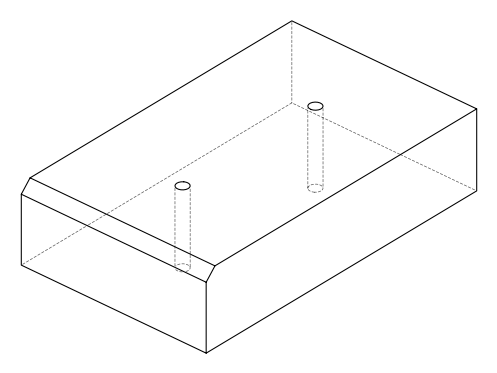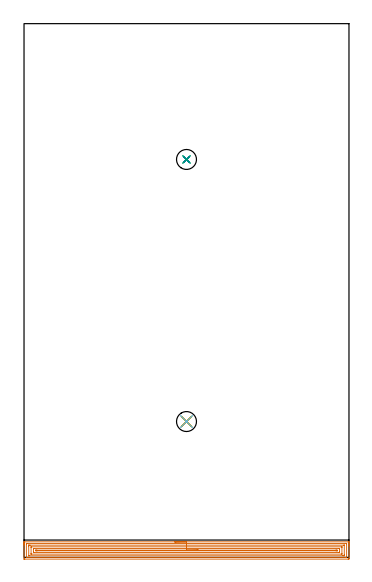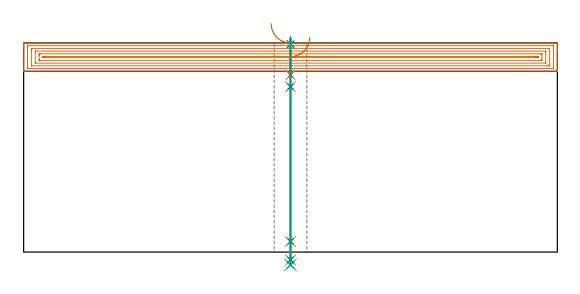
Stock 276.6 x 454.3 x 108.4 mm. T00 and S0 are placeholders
(PLAN: 9 operations, 7 tool changes, 15.7 min)
(1 AREA_MILL | FG_CHAMFER_SURFACE | UGT0205_001 | 13.48 min | 29885 mm3)
(2 SPOT_DRILL | STEP1HOLE | NXT0321_9005460120000 | 0.03 min | 2 mm3)
(3 SPOT_DRILL_1 | STEP1HOLE_1 | NXT0321_9005460120000 | 0.03 min | 4 mm3)
(4 DRILL_BLIND_HOLE_INTO_CENTER | STEP1HOLE | NXT0301_082 | 0.08 min | 1470 mm3)
(5 GUN_DRILL_THROUGH_HOLE | STEP1HOLE | UGT0307_008 | 0.55 min | 8801 mm3)
(6 DRILL_TO_ENLARGE_THROUGH_HOLE | STEP1HOLE | UGT0301_044 | 0.47 min | 14276 mm3)
(7 DRILL_BLIND_HOLE_INTO_CENTER_1 | STEP1HOLE_1 | NXT0301_082 | 0.08 min | 1468 mm3)
(8 GUN_DRILL_THROUGH_HOLE_1 | STEP1HOLE_1 | UGT0307_008 | 0.55 min | 8803 mm3)
(9 DRILL_TO_ENLARGE_THROUGH_HOLE_1 | STEP1HOLE_1 | UGT0301_044 | 0.47 min | 14277 mm3)
(TOOL UGT0205_001 | Chamfer Mill 20 x 3 x 45 deg. | D20 FL50 Z2)
(TOOL NXT0321_9005460120000 | NC Spot Drill, 142deg, 12mm, Carbide, Uncoated | D12 PA142 FL30 Z2)
(TOOL NXT0301_082 | Carbide Drill 11.1mm [860.1-1110-033A1-MM 2214] | D11.1 PA140 FL55 Z2)
(TOOL UGT0307_008 | Gun Drill 11 mm | D11 PA130 FL24 Z1)
(TOOL UGT0301_044 | Twist Drill 17 mm | D17 PA118 FL125 Z2)
(OP 1 AREA_MILL)
G17 G21 G94 G90
T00 M6
G54
G17 G0 G90 X128.3 Y13.2 S1061 M3
G43 Z118.4 H0
G94 G1 X128.338 Z117.528 F250.
X128.452 Z116.663
X128.641 Z115.812
X128.903 Z114.98
X129.237 Z114.174
X129.64 Z113.4
X130.108 Z112.664
X130.64 Z111.972
X131.229 Z111.329
X131.872 Z110.739
X132.564 Z110.208
X133.3 Z109.74
X134.074 Z109.337
X134.88 Z109.003
X135.712 Z108.741
X136.563 Z108.552
X137.428 Z108.438
X138.3 Z108.4
X276.42
X276.59 Y13.197 Z108.388
X276.597 Y13.06 Z108.252
X276.6 Y12.915 Z108.115
Y12.675 Z107.875
Y11.971 Z107.166
Y10.745 Z105.942
Y10.222 Z105.417
Y9.609 Z104.805
Y-0.885 Z94.313
X276.596 Y-1.146 Z94.052
X276.59 Y-1.493 Z93.704
X276.332 Y-1.497 Z93.702
X275.973 Y-1.5 Z93.7
X0.627
X0.089 Y-1.495 Z93.703
X0.01 Y-1.492 Z93.706
X0. Y-1.407 Z93.79
Y10.222 Z105.417
Y10.745 Z105.942
Y11.097 Z106.293
Y11.62 Z106.816
Y11.971 Z107.166
Y12.675 Z107.875
Y12.915 Z108.115
X0.003 Y13.06 Z108.252
X0.01 Y13.197 Z108.388
X0.18 Y13.2 Z108.4
X138.3
Y11.786 Z106.986
X274.376 Y11.785 Z106.985
X274.541 Y11.782 Z106.982
X274.58 Y11.779 Z106.979
X274.59 Y11.777 Z106.977
X274.594 Y11.765 Z106.965
X274.597 Y11.732 Z106.932
X274.6 Y11.566 Z106.766
Y0.198 Z95.398
X274.597 Y0.062 Z95.262
X274.593 Y-0.046 Z95.154
X274.59 Y-0.076 Z95.124
X274.578 Y-0.079 Z95.121
X274.537 Y-0.081 Z95.119
X274.185 Y-0.085 Z95.115
X2.224
X2.059 Y-0.082 Z95.118
X2.02 Y-0.079 Z95.121
X2.01 Y-0.077 Z95.123
X2.006 Y-0.065 Z95.135
X2.003 Y-0.032 Z95.168
X2. Y0.134 Z95.334
Y11.502 Z106.702
X2.003 Y11.638 Z106.838
X2.007 Y11.746 Z106.946
X2.01 Y11.776 Z106.976
X2.022 Y11.779 Z106.979
X2.063 Y11.781 Z106.981
X2.415 Y11.785 Z106.985
X138.3 Y11.786 Z106.986
Y10.371 Z105.571
X272.245
X272.397 Y10.37 Z105.57
X272.549 Y10.367 Z105.567
X272.584 Y10.365 Z105.565
X272.59 Y10.34 Z105.54
X272.596 Y10.288 Z105.488
X272.599 Y10.222 Z105.422
X272.6 Y2.154 Z97.354
X272.597 Y1.477 Z96.677
X272.594 Y1.379 Z96.579
X272.59 Y1.336 Z96.536
X272.545 Y1.333 Z96.533
X272.397 Y1.33 Z96.53
X271.656 Y1.328 Z96.528
X271.503
X4.355 Y1.329 Z96.529
X4.203 Y1.33 Z96.53
X4.051 Y1.333 Z96.533
X4.015 Y1.335 Z96.535
X4.01 Y1.36 Z96.56
X4.003 Y1.411 Z96.611
X4.001 Y1.477 Z96.677
X4. Y9.546 Z104.746
X4.003 Y10.222 Z105.422
X4.006 Y10.321 Z105.521
X4.01 Y10.364 Z105.564
X4.055 Y10.367 Z105.567
X4.203 Y10.37 Z105.57
X4.944 Y10.371 Z105.571
X5.097
X138.3
Y8.957 Z104.157
X270.503 Y8.956 Z104.156
X270.556 Y8.954 Z104.154
X270.59 Y8.95 Z104.15
X270.593 Y8.903 Z104.103
X270.6 Y8.483 Z103.683
Y3.226 Z98.426
X270.59 Y2.794 Z97.994
X270.585 Y2.749 Z97.949
X270.506 Y2.746 Z97.946
X270.375 Y2.743 Z97.943
X6.097
X6.044 Y2.746 Z97.946
X6.01 Y2.75 Z97.95
X6.007 Y2.797 Z97.997
X6. Y3.217 Z98.417
Y8.473 Z103.673
X6.01 Y8.906 Z104.106
X6.015 Y8.95 Z104.15
X6.094 Y8.954 Z104.154
X6.225 Y8.956 Z104.156
X138.3 Y8.957 Z104.157
Y7.543 Z102.743
X267.985
X268.361 Y7.54 Z102.74
X268.549 Y7.537 Z102.737
X268.588 Y7.536 Z102.736
X268.592 Y7.505 Z102.705
X268.595 Y7.45 Z102.65
X268.6 Y6.941 Z102.141
Y4.975 Z100.175
X268.598 Y4.319 Z99.519
X268.594 Y4.224 Z99.424
X268.59 Y4.171 Z99.371
X268.553 Y4.164 Z99.364
X267.87 Y4.157 Z99.357
X8.615
X8.239 Y4.159 Z99.359
X8.051 Y4.162 Z99.362
X8.012 Y4.164 Z99.364
X8.008 Y4.195 Z99.395
X8.005 Y4.25 Z99.45
X8. Y4.759 Z99.959
Y6.724 Z101.924
X8.002 Y7.381 Z102.581
X8.006 Y7.476 Z102.676
X8.01 Y7.529 Z102.729
X8.047 Y7.536 Z102.736
X8.73 Y7.543 Z102.743
X138.3
Y6.129 Z101.329
X265.245
X265.855 Y6.128 Z101.328
X266.139 Y6.126 Z101.326
X266.424 Y6.122 Z101.322
X266.59 Y6.114 Z101.314
X266.594 Y6. Z101.2
Y5.85 Z101.05
X266.59 Y5.625 Z100.825
X266.586 Y5.578 Z100.778
X266.519 Y5.575 Z100.775
X266.423 Y5.573 Z100.773
X266.139 Y5.572 Z100.772
X265.53 Y5.571 Z100.771
X11.355
X10.745 Y5.572 Z100.772
X10.461 Y5.574 Z100.774
X10.176 Y5.578 Z100.778
X10.01 Y5.586 Z100.786
X10.006 Y5.7 Z100.9
Y5.85 Z101.05
X10.01 Y6.075 Z101.275
X10.014 Y6.122 Z101.322
X10.081 Y6.125 Z101.325
X10.177 Y6.127 Z101.327
X10.461 Y6.128 Z101.328
X11.07 Y6.129 Z101.329
X138.3
X139.172 Z101.367
X140.036 Z101.481
X140.888 Z101.67
X141.72 Z101.932
X142.526 Z102.266
X143.3 Z102.669
X144.036 Z103.137
X144.728 Z103.668
X145.371 Z104.258
X145.96 Z104.901
X146.491 Z105.593
X146.96 Z106.329
X147.363 Z107.103
X147.697 Z107.909
X147.959 Z108.741
X148.148 Z109.592
X148.262 Z110.457
X148.3 Z111.329
G0 Z118.4
M5
M2
(OP 2 SPOT_DRILL)
G17 G21 G94 G90
T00 M6
G54
G17 G0 G90 X138.3 Y115.6 S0 M3
G43 Z118.4 H0
G94 G81 G98 Z107.668 F250. R111.4
G80
M5
M2
(OP 3 SPOT_DRILL_1)
G17 G21 G94 G90
T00 M6
G54
G17 G0 G90 X138.3 Y338.7 S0 M3
G43 Z118.4 H0
G94 G81 G98 Z107.668 F250. R111.4
G80
M5
M2
(OP 4 DRILL_BLIND_HOLE_INTO_CENTER)
G17 G21 G94 G90
T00 M6
G54
G17 G0 G90 X138.3 Y115.6 S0 M3
G43 Z118.4 H1
G94 G81 G98 Z91.75 F250. R110.4
G80
M5
M2
(OP 5 GUN_DRILL_THROUGH_HOLE)
G17 G21 G94 G90
T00 M6
G54
G17 G0 G90 X138.3 Y115.6 M8
G43 Z118.4 H0
Z104.589
S716 M3
G94 G1 Z85.687 F125. M26
G4 X.084
Z5.5 F250.
G4 X.084
Z-4.065 F125.
G4 X.084
M5
M9
G0 Z104.589
Z118.4
M2
(OP 6 DRILL_TO_ENLARGE_THROUGH_HOLE)
G17 G21 G94 G90
T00 M6
G54
G17 G0 G90 X138.3 Y115.6 S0 M3
G43 Z118.4 H0
G94 G73 G98 Z-6.607 F250. Q16.43 R110.4
G80
M5
M2
(OP 7 DRILL_BLIND_HOLE_INTO_CENTER_1)
G17 G21 G94 G90
T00 M6
G54
G17 G0 G90 X138.3 Y338.7 S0 M3
G43 Z118.4 H1
G94 G81 G98 Z91.75 F250. R110.4
G80
M5
M2
(OP 8 GUN_DRILL_THROUGH_HOLE_1)
G17 G21 G94 G90
T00 M6
G54
G17 G0 G90 X138.3 Y338.7 M8
G43 Z118.4 H0
Z104.589
S716 M3
G94 G1 Z85.687 F125. M26
G4 X.084
Z5.5 F250.
G4 X.084
Z-4.065 F125.
G4 X.084
M5
M9
G0 Z104.589
Z118.4
M2
(OP 9 DRILL_TO_ENLARGE_THROUGH_HOLE_1)
G17 G21 G94 G90
T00 M6
G54
G17 G0 G90 X138.3 Y338.7 S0 M3
G43 Z118.4 H0
G94 G73 G98 Z-6.607 F250. Q16.43 R110.4
G80
M5
M2
